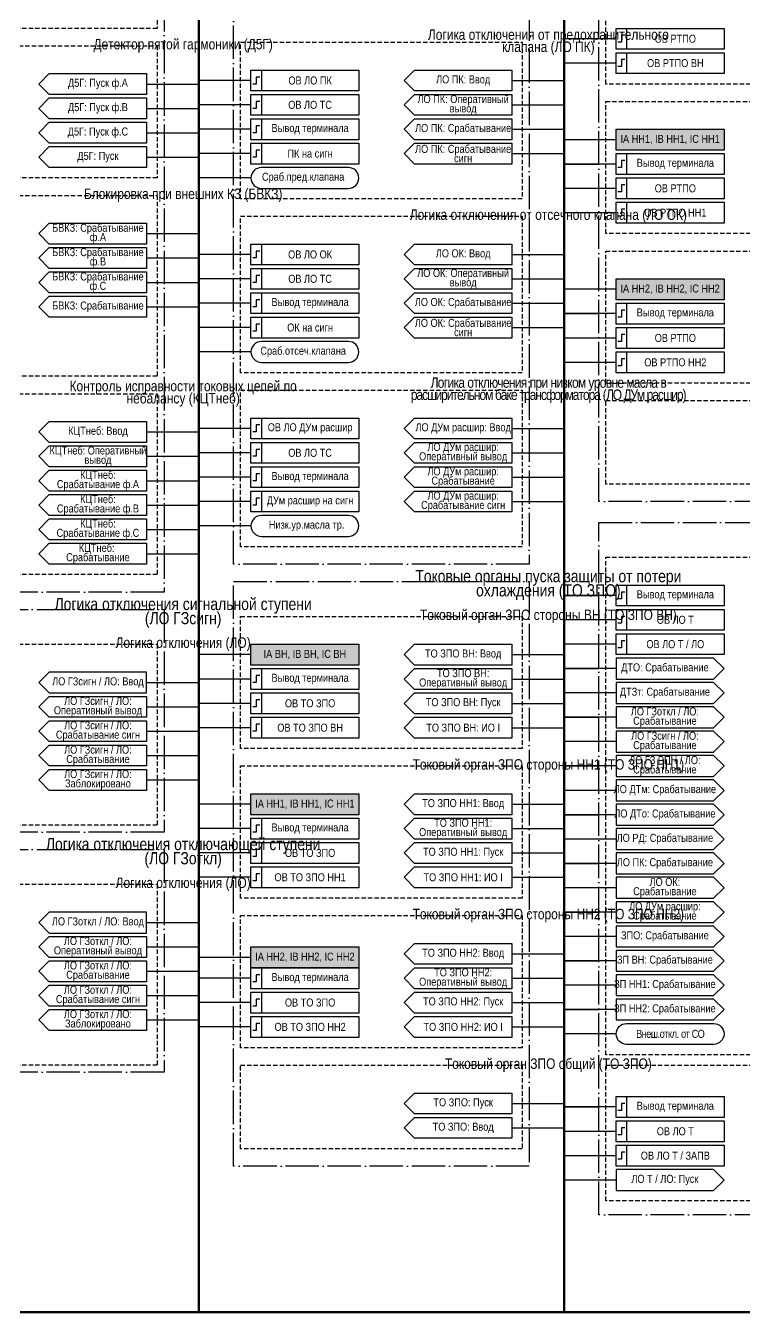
# Model space of a CAD drawing. Header units: millimetres. Extents: x 1657 to 5785, y -558 to 1129.
# Drawn here: x 3044.2 to 3250.8, y -94 to 275.7 of the extents above; entities that cross this region are included whole.
import ezdxf

# ---------------------------------------------------------------- set-up
doc = ezdxf.new("R2010")
doc.units = ezdxf.units.MM
doc.linetypes.add('ACAD_ISO04W100', pattern=[30, 24, -3, 0, -3])
doc.linetypes.add('штриховая2', pattern=[0.375, 0.25, -0.125])
doc.layers.add('TEXT', color=7, linetype='Continuous', lineweight=25)
doc.layers.add('Основная', color=7, linetype='Continuous')
doc.styles.add('2.5_Gost_RD', font='ARIALN.TTF', dxfattribs={"height": 2.5})
doc.styles.add('3.5_Gost_RD', font='ARIALN.TTF', dxfattribs={"height": 3.5})

msp = doc.modelspace()

# ---------------------------------------------------------------- hatches: boundary and pattern name
at = {"ltscale": 100, "true_color": 0xf7941d}
h = msp.add_hatch(color=30, dxfattribs=at)
h.dxf.hatch_style = 1
h.paths.add_polyline_path([(3214, 246), (3245, 246), (3245, 240), (3214, 240)])
h = msp.add_hatch(color=30, dxfattribs=at)
h.dxf.hatch_style = 1
h.paths.add_polyline_path([(3214, 203), (3245, 203), (3245, 197), (3214, 197)])
at = {"ltscale": 100, "true_color": 0xf7931d}
h = msp.add_hatch(color=30, dxfattribs=at)
h.dxf.hatch_style = 1
h.paths.add_polyline_path([(3109, 98), (3140, 98), (3140, 92), (3109, 92)])
h = msp.add_hatch(color=30, dxfattribs=at)
h.dxf.hatch_style = 1
h.paths.add_polyline_path([(3109, 55), (3140, 55), (3140, 49), (3109, 49)])
h = msp.add_hatch(color=30, dxfattribs=at)
h.dxf.hatch_style = 1
h.paths.add_polyline_path([(3109, 11), (3140, 11), (3140, 5), (3109, 5)])

# ---------------------------------------------------------------- linework, layer by layer
at = {"lineweight": 100, "ltscale": 100}
for p, q in [((3094, 562), (3094, -94)), ((3199, 562), (3199, -94)), ((2989, -94), (3514, -94))]:
    msp.add_line(p, q, dxfattribs=at)
at = {"ltscale": 100}
for p, q in [((3214, 272), (3199, 272)), ((3214, 265), (3199, 265)), ((3079, 259), (3094, 259)), ((3109, 260), (3094, 260)), ((3184, 260), (3199, 260)), ((3079, 252), (3094, 252)), ((3109, 253), (3094, 253)), ((3184, 253), (3199, 253)), ((3079, 245), (3094, 245)), ((3109, 246), (3094, 246)), ((3184, 246), (3199, 246)), ((3214, 243), (3199, 243)), ((3079, 238), (3094, 238)), ((3109, 239), (3094, 239)), ((3184, 239), (3199, 239)), ((3214, 236), (3199, 236)), ((3199, 236), (3209, 236)), ((3109, 232), (3094, 232)), ((3214, 229), (3199, 229)), ((3214, 222), (3199, 222)), ((3079, 216), (3094, 216)), ((3079, 209), (3094, 209)), ((3109, 210), (3094, 210)), ((3184, 210), (3199, 210)), ((3079, 202), (3094, 202)), ((3109, 203), (3094, 203)), ((3184, 203), (3199, 203)), ((3214, 200), (3199, 200)), ((3109, 196), (3094, 196)), ((3184, 196), (3199, 196)), ((3079, 195), (3094, 195)), ((3214, 193), (3199, 193)), ((3199, 193), (3209, 193)), ((3109, 189), (3094, 189)), ((3184, 189), (3199, 189)), ((3214, 186), (3199, 186)), ((3109, 182), (3094, 182)), ((3214, 179), (3199, 179)), ((3079, 159), (3094, 159)), ((3109, 160), (3094, 160)), ((3184, 160), (3199, 160)), ((3079, 152), (3094, 152)), ((3109, 153), (3094, 153)), ((3184, 153), (3199, 153)), ((3079, 145), (3094, 145)), ((3109, 146), (3094, 146)), ((3184, 146), (3199, 146)), ((3079, 138), (3094, 138)), ((3109, 139), (3094, 139)), ((3184, 139), (3199, 139)), ((3079, 131), (3094, 131)), ((3109, 132), (3094, 132)), ((3079, 124), (3094, 124)), ((3214, 112), (3199, 112)), ((3199, 112), (3209, 112)), ((3214, 105), (3199, 105)), ((3214, 98), (3199, 98)), ((3109, 95), (3094, 95)), ((3184, 95), (3199, 95)), ((3214, 91), (3199, 91)), ((3199, 91), (3209, 91)), ((3079, 87), (3094, 87)), ((3109, 88), (3094, 88)), ((3184, 88), (3199, 88)), ((3156, 84), (3153, 81)), ((3156, 84), (3184, 84)), ((3214, 84), (3199, 84)), ((3079, 80), (3094, 80)), ((3109, 81), (3094, 81)), ((3153, 81), (3156, 78)), ((3184, 81), (3199, 81)), ((3109, 74), (3094, 74)), ((3156, 77), (3153, 74)), ((3153, 74), (3156, 71)), ((3156, 77), (3184, 77)), ((3184, 74), (3199, 74)), ((3214, 77), (3199, 77)), ((3199, 77), (3209, 77)), ((3079, 73), (3094, 73)), ((3214, 70), (3199, 70)), ((3079, 66), (3094, 66)), ((3214, 63), (3199, 63)), ((3199, 63), (3209, 63)), ((3079, 59), (3094, 59)), ((3214, 56), (3199, 56)), ((3109, 52), (3094, 52)), ((3184, 52), (3199, 52)), ((3214, 49), (3199, 49)), ((3199, 49), (3209, 49)), ((3109, 45), (3094, 45)), ((3184, 45), (3199, 45)), ((3156, 41), (3153, 38)), ((3156, 41), (3184, 41)), ((3214, 42), (3199, 42)), ((3109, 38), (3094, 38)), ((3153, 38), (3156, 35)), ((3184, 38), (3199, 38)), ((3156, 34), (3153, 31)), ((3156, 34), (3184, 34)), ((3214, 35), (3199, 35)), ((3199, 35), (3209, 35)), ((3109, 31), (3094, 31)), ((3153, 31), (3156, 28)), ((3184, 31), (3199, 31)), ((3214, 28), (3199, 28)), ((3214, 21), (3199, 21)), ((3199, 21), (3209, 21)), ((3079, 18), (3094, 18)), ((3214, 14), (3199, 14)), ((3079, 11), (3094, 11)), ((3109, 8), (3094, 8)), ((3184, 9), (3199, 9)), ((3079, 4), (3094, 4)), ((3214, 7), (3199, 7)), ((3199, 7), (3209, 7)), ((3109, 2), (3094, 2)), ((3184, 2), (3199, 2)), ((3214, 0), (3199, 0)), ((3079, -3), (3094, -3)), ((3156, -2), (3153, -5)), ((3156, -2), (3184, -2)), ((3109, -5), (3094, -5)), ((3153, -5), (3156, -8)), ((3184, -5), (3199, -5)), ((3214, -7), (3199, -7)), ((3199, -7), (3209, -7)), ((3079, -10), (3094, -10)), ((3156, -9), (3153, -12)), ((3156, -9), (3184, -9)), ((3109, -12), (3094, -12)), ((3153, -12), (3156, -15)), ((3184, -12), (3199, -12)), ((3214, -14), (3199, -14)), ((3156, -31), (3153, -34)), ((3156, -31), (3184, -31)), ((3153, -34), (3156, -37)), ((3184, -34), (3199, -34)), ((3214, -35), (3199, -35)), ((3199, -35), (3209, -35)), ((3156, -38), (3153, -41)), ((3156, -38), (3184, -38)), ((3184, -38), (3184, -44)), ((3153, -41), (3156, -44)), ((3184, -44), (3156, -44)), ((3184, -41), (3199, -41)), ((3214, -42), (3199, -42)), ((3214, -49), (3199, -49)), ((3214, -56), (3199, -56))]:
    msp.add_line(p, q, dxfattribs=at)
at = {"color": 251, "linetype": 'ACAD_ISO04W100', "lineweight": 30, "ltscale": 0.4, "true_color": 0x58595b}
for points in [[(2999, 562), (3084, 562), (3084, 113), (2999, 113)], [(3209, 307), (3294, 307), (3294, 139), (3209, 139)], [(3104, 281), (3189, 281), (3189, 121), (3104, 121)], [(3209, 133), (3294, 133), (3294, -66), (3209, -66)], [(3104, 116), (3189, 116), (3189, -52), (3104, -52)], [(2999, 108), (3084, 108), (3084, 44), (2999, 44)], [(2999, 39), (3084, 39), (3084, -25), (2999, -25)]]:
    msp.add_lwpolyline(points, close=True, dxfattribs=at)
at = {"linetype": 'штриховая2', "ltscale": 5}
for points in [[(3001, 313), (3082, 313), (3082, 275), (3001, 275)], [(3211, 297), (3292, 297), (3292, 259), (3211, 259)], [(3001, 270), (3082, 270), (3082, 232), (3001, 232)], [(3106, 271), (3187, 271), (3187, 226), (3106, 226)], [(3211, 254), (3292, 254), (3292, 216), (3211, 216)], [(3001, 227), (3082, 227), (3082, 175), (3001, 175)], [(3106, 221), (3187, 221), (3187, 176), (3106, 176)], [(3211, 211), (3292, 211), (3292, 173), (3211, 173)], [(3106, 171), (3187, 171), (3187, 126), (3106, 126)], [(3001, 170), (3082, 170), (3082, 118), (3001, 118)], [(3211, 168), (3292, 168), (3292, 144), (3211, 144)], [(3211, 123), (3292, 123), (3292, -20), (3211, -20)], [(3106, 106), (3187, 106), (3187, 68), (3106, 68)], [(3001, 98), (3082, 98), (3082, 46), (3001, 46)], [(3106, 63), (3187, 63), (3187, 25), (3106, 25)], [(3001, 29), (3082, 29), (3082, -23), (3001, -23)], [(3106, 20), (3187, 20), (3187, -18), (3106, -18)], [(3106, -23), (3187, -23), (3187, -47), (3106, -47)], [(3211, -23), (3292, -23), (3292, -62), (3211, -62)]]:
    msp.add_lwpolyline(points, close=True, dxfattribs=at)
at = {"ltscale": 100}
for points in [[(3214, 275), (3217, 275), (3217, 269), (3214, 269)], [(3214, 275), (3245, 275), (3245, 269), (3214, 269)], [(3214, 268), (3217, 268), (3217, 262), (3214, 262)], [(3214, 268), (3245, 268), (3245, 262), (3214, 262)], [(3109, 263), (3112, 263), (3112, 257), (3109, 257)], [(3109, 263), (3140, 263), (3140, 257), (3109, 257)], [(3109, 256), (3112, 256), (3112, 250), (3109, 250)], [(3109, 256), (3140, 256), (3140, 250), (3109, 250)], [(3109, 249), (3112, 249), (3112, 243), (3109, 243)], [(3109, 249), (3140, 249), (3140, 243), (3109, 243)], [(3214, 246), (3245, 246), (3245, 240), (3214, 240)], [(3109, 242), (3112, 242), (3112, 236), (3109, 236)], [(3109, 242), (3140, 242), (3140, 236), (3109, 236)], [(3214, 239), (3217, 239), (3217, 233), (3214, 233)], [(3214, 239), (3245, 239), (3245, 233), (3214, 233)], [(3214, 232), (3217, 232), (3217, 226), (3214, 226)], [(3214, 232), (3245, 232), (3245, 226), (3214, 226)], [(3214, 225), (3217, 225), (3217, 219), (3214, 219)], [(3214, 225), (3245, 225), (3245, 219), (3214, 219)], [(3109, 213), (3112, 213), (3112, 207), (3109, 207)], [(3109, 213), (3140, 213), (3140, 207), (3109, 207)], [(3109, 206), (3112, 206), (3112, 200), (3109, 200)], [(3109, 206), (3140, 206), (3140, 200), (3109, 200)], [(3214, 203), (3245, 203), (3245, 197), (3214, 197)], [(3109, 199), (3112, 199), (3112, 193), (3109, 193)], [(3109, 199), (3140, 199), (3140, 193), (3109, 193)], [(3214, 196), (3217, 196), (3217, 190), (3214, 190)], [(3214, 196), (3245, 196), (3245, 190), (3214, 190)], [(3109, 192), (3112, 192), (3112, 186), (3109, 186)], [(3109, 192), (3140, 192), (3140, 186), (3109, 186)], [(3214, 189), (3217, 189), (3217, 183), (3214, 183)], [(3214, 189), (3245, 189), (3245, 183), (3214, 183)], [(3214, 182), (3217, 182), (3217, 176), (3214, 176)], [(3214, 182), (3245, 182), (3245, 176), (3214, 176)], [(3109, 163), (3112, 163), (3112, 157), (3109, 157)], [(3109, 163), (3140, 163), (3140, 157), (3109, 157)], [(3109, 156), (3112, 156), (3112, 150), (3109, 150)], [(3109, 156), (3140, 156), (3140, 150), (3109, 150)], [(3109, 149), (3112, 149), (3112, 143), (3109, 143)], [(3109, 149), (3140, 149), (3140, 143), (3109, 143)], [(3109, 142), (3112, 142), (3112, 136), (3109, 136)], [(3109, 142), (3140, 142), (3140, 136), (3109, 136)], [(3214, 115), (3217, 115), (3217, 109), (3214, 109)], [(3214, 115), (3245, 115), (3245, 109), (3214, 109)], [(3214, 108), (3217, 108), (3217, 102), (3214, 102)], [(3214, 108), (3245, 108), (3245, 102), (3214, 102)], [(3214, 101), (3217, 101), (3217, 95), (3214, 95)], [(3214, 101), (3245, 101), (3245, 95), (3214, 95)], [(3109, 98), (3140, 98), (3140, 92), (3109, 92)], [(3051, 90), (3048, 87), (3051, 84), (3079, 84), (3079, 90)], [(3109, 91), (3112, 91), (3112, 85), (3109, 85)], [(3109, 91), (3140, 91), (3140, 85), (3109, 85)], [(3051, 83), (3079, 83), (3079, 77), (3051, 77), (3048, 80)], [(3109, 84), (3112, 84), (3112, 78), (3109, 78)], [(3109, 84), (3140, 84), (3140, 78), (3109, 78)], [(3109, 77), (3112, 77), (3112, 71), (3109, 71)], [(3109, 77), (3140, 77), (3140, 71), (3109, 71)], [(3109, 55), (3140, 55), (3140, 49), (3109, 49)], [(3109, 48), (3112, 48), (3112, 42), (3109, 42)], [(3109, 48), (3140, 48), (3140, 42), (3109, 42)], [(3109, 41), (3112, 41), (3112, 35), (3109, 35)], [(3109, 41), (3140, 41), (3140, 35), (3109, 35)], [(3109, 34), (3112, 34), (3112, 28), (3109, 28)], [(3109, 34), (3140, 34), (3140, 28), (3109, 28)], [(3051, 21), (3048, 18), (3051, 15), (3079, 15), (3079, 21)], [(3051, 14), (3079, 14), (3079, 8), (3051, 8), (3048, 11)], [(3109, 11), (3140, 11), (3140, 5), (3109, 5)], [(3109, 5), (3112, 5), (3112, -1), (3109, -1)], [(3109, 5), (3140, 5), (3140, -1), (3109, -1)], [(3109, -2), (3112, -2), (3112, -8), (3109, -8)], [(3109, -2), (3140, -2), (3140, -8), (3109, -8)], [(3109, -9), (3112, -9), (3112, -15), (3109, -15)], [(3109, -9), (3140, -9), (3140, -15), (3109, -15)], [(3214, -32), (3217, -32), (3217, -38), (3214, -38)], [(3214, -32), (3245, -32), (3245, -38), (3214, -38)], [(3214, -39), (3217, -39), (3217, -45), (3214, -45)], [(3214, -39), (3245, -39), (3245, -45), (3214, -45)], [(3214, -46), (3217, -46), (3217, -52), (3214, -52)], [(3214, -46), (3245, -46), (3245, -52), (3214, -52)]]:
    msp.add_lwpolyline(points, close=True, dxfattribs=at)
at = {"lineweight": 30, "ltscale": 100}
for points in [[(3216.5, 273), (3215.5, 273), (3215.5, 271), (3214.5, 271)], [(3216.5, 266), (3215.5, 266), (3215.5, 264), (3214.5, 264)], [(3111.5, 261), (3110.5, 261), (3110.5, 259), (3109.5, 259)], [(3111.5, 254), (3110.5, 254), (3110.5, 252), (3109.5, 252)], [(3111.5, 247), (3110.5, 247), (3110.5, 245), (3109.5, 245)], [(3111.5, 240), (3110.5, 240), (3110.5, 238), (3109.5, 238)], [(3216.5, 237), (3215.5, 237), (3215.5, 235), (3214.5, 235)], [(3216.5, 230), (3215.5, 230), (3215.5, 228), (3214.5, 228)], [(3216.5, 223), (3215.5, 223), (3215.5, 221), (3214.5, 221)], [(3111.5, 211), (3110.5, 211), (3110.5, 209), (3109.5, 209)], [(3111.5, 204), (3110.5, 204), (3110.5, 202), (3109.5, 202)], [(3111.5, 197), (3110.5, 197), (3110.5, 195), (3109.5, 195)], [(3216.5, 194), (3215.5, 194), (3215.5, 192), (3214.5, 192)], [(3111.5, 190), (3110.5, 190), (3110.5, 188), (3109.5, 188)], [(3216.5, 187), (3215.5, 187), (3215.5, 185), (3214.5, 185)], [(3216.5, 180), (3215.5, 180), (3215.5, 178), (3214.5, 178)], [(3111.5, 161), (3110.5, 161), (3110.5, 159), (3109.5, 159)], [(3111.5, 154), (3110.5, 154), (3110.5, 152), (3109.5, 152)], [(3111.5, 147), (3110.5, 147), (3110.5, 145), (3109.5, 145)], [(3111.5, 140), (3110.5, 140), (3110.5, 138), (3109.5, 138)], [(3216.5, 113), (3215.5, 113), (3215.5, 111), (3214.5, 111)], [(3216.5, 106), (3215.5, 106), (3215.5, 104), (3214.5, 104)], [(3216.5, 99), (3215.5, 99), (3215.5, 97), (3214.5, 97)], [(3111.5, 89), (3110.5, 89), (3110.5, 87), (3109.5, 87)], [(3111.5, 82), (3110.5, 82), (3110.5, 80), (3109.5, 80)], [(3111.5, 75), (3110.5, 75), (3110.5, 73), (3109.5, 73)], [(3111.5, 46), (3110.5, 46), (3110.5, 44), (3109.5, 44)], [(3111.5, 39), (3110.5, 39), (3110.5, 37), (3109.5, 37)], [(3111.5, 32), (3110.5, 32), (3110.5, 30), (3109.5, 30)], [(3111.5, 3), (3110.5, 3), (3110.5, 1), (3109.5, 1)], [(3111.5, -4), (3110.5, -4), (3110.5, -6), (3109.5, -6)], [(3111.5, -11), (3110.5, -11), (3110.5, -13), (3109.5, -13)], [(3216.5, -34), (3215.5, -34), (3215.5, -36), (3214.5, -36)], [(3216.5, -41), (3215.5, -41), (3215.5, -43), (3214.5, -43)], [(3216.5, -48), (3215.5, -48), (3215.5, -50), (3214.5, -50)]]:
    msp.add_lwpolyline(points, dxfattribs=at)
at = {"ltscale": 100}
for points in [[(3153, 260), (3156, 263), (3184, 263), (3184, 257), (3156, 257), (3153, 260)], [(3153, 253), (3156, 256), (3184, 256), (3184, 250), (3156, 250), (3153, 253)], [(3153, 246), (3156, 249), (3184, 249), (3184, 243), (3156, 243), (3153, 246)], [(3153, 239), (3156, 242), (3184, 242), (3184, 236), (3156, 236), (3153, 239)], [(3153, 210), (3156, 213), (3184, 213), (3184, 207), (3156, 207), (3153, 210)], [(3153, 203), (3156, 206), (3184, 206), (3184, 200), (3156, 200), (3153, 203)], [(3153, 196), (3156, 199), (3184, 199), (3184, 193), (3156, 193), (3153, 196)], [(3153, 189), (3156, 192), (3184, 192), (3184, 186), (3156, 186), (3153, 189)], [(3153, 160), (3156, 163), (3184, 163), (3184, 157), (3156, 157), (3153, 160)], [(3153, 153), (3156, 156), (3184, 156), (3184, 150), (3156, 150), (3153, 153)], [(3153, 146), (3156, 149), (3184, 149), (3184, 143), (3156, 143), (3153, 146)], [(3153, 139), (3156, 142), (3184, 142), (3184, 136), (3156, 136), (3153, 139)], [(3153, 95), (3156, 98), (3184, 98), (3184, 92), (3156, 92), (3153, 95)], [(3245, 91), (3242, 94), (3214, 94), (3214, 88), (3242, 88), (3245, 91)], [(3153, 88), (3156, 91), (3184, 91), (3184, 85), (3156, 85), (3153, 88)], [(3245, 84), (3242, 87), (3214, 87), (3214, 81), (3242, 81), (3245, 84)], [(3153, 81), (3156, 84), (3184, 84), (3184, 78), (3156, 78), (3153, 81)], [(3245, 77), (3242, 80), (3214, 80), (3214, 74), (3242, 74), (3245, 77)], [(3048, 73), (3051, 76), (3079, 76), (3079, 70), (3051, 70), (3048, 73)], [(3153, 74), (3156, 77), (3184, 77), (3184, 71), (3156, 71), (3153, 74)], [(3245, 70), (3242, 73), (3214, 73), (3214, 67), (3242, 67), (3245, 70)], [(3048, 66), (3051, 69), (3079, 69), (3079, 63), (3051, 63), (3048, 66)], [(3245, 63), (3242, 66), (3214, 66), (3214, 60), (3242, 60), (3245, 63)], [(3048, 59), (3051, 62), (3079, 62), (3079, 56), (3051, 56), (3048, 59)], [(3245, 56), (3242, 59), (3214, 59), (3214, 53), (3242, 53), (3245, 56)], [(3153, 52), (3156, 55), (3184, 55), (3184, 49), (3156, 49), (3153, 52)], [(3245, 49), (3242, 52), (3214, 52), (3214, 46), (3242, 46), (3245, 49)], [(3153, 45), (3156, 48), (3184, 48), (3184, 42), (3156, 42), (3153, 45)], [(3245, 42), (3242, 45), (3214, 45), (3214, 39), (3242, 39), (3245, 42)], [(3153, 38), (3156, 41), (3184, 41), (3184, 35), (3156, 35), (3153, 38)], [(3245, 35), (3242, 38), (3214, 38), (3214, 32), (3242, 32), (3245, 35)], [(3153, 31), (3156, 34), (3184, 34), (3184, 28), (3156, 28), (3153, 31)], [(3245, 28), (3242, 31), (3214, 31), (3214, 25), (3242, 25), (3245, 28)], [(3245, 21), (3242, 24), (3214, 24), (3214, 18), (3242, 18), (3245, 21)], [(3245, 14), (3242, 17), (3214, 17), (3214, 11), (3242, 11), (3245, 14)], [(3153, 9), (3156, 12), (3184, 12), (3184, 6), (3156, 6), (3153, 9)], [(3245, 7), (3242, 10), (3214, 10), (3214, 4), (3242, 4), (3245, 7)], [(3048, 4), (3051, 7), (3079, 7), (3079, 1), (3051, 1), (3048, 4)], [(3153, 2), (3156, 5), (3184, 5), (3184, -1), (3156, -1), (3153, 2)], [(3048, -3), (3051, 0), (3079, 0), (3079, -6), (3051, -6), (3048, -3)], [(3245, 0), (3242, 3), (3214, 3), (3214, -3), (3242, -3), (3245, 0)], [(3153, -5), (3156, -2), (3184, -2), (3184, -8), (3156, -8), (3153, -5)], [(3048, -10), (3051, -7), (3079, -7), (3079, -13), (3051, -13), (3048, -10)], [(3245, -7), (3242, -4), (3214, -4), (3214, -10), (3242, -10), (3245, -7)], [(3153, -12), (3156, -9), (3184, -9), (3184, -15), (3156, -15), (3153, -12)], [(3153, -34), (3156, -31), (3184, -31), (3184, -37), (3156, -37), (3153, -34)], [(3245, -56), (3242, -53), (3214, -53), (3214, -59), (3242, -59), (3245, -56)]]:
    msp.add_lwpolyline(points, dxfattribs=at)
for points in [[(3112, 229), (3137, 229, 1), (3137, 235), (3112, 235, 1)], [(3112, 179), (3137, 179, 1), (3137, 185), (3112, 185, 1)], [(3112, 129), (3137, 129, 1), (3137, 135), (3112, 135, 1)], [(3217, -17, -1), (3217, -11), (3242, -11, -1), (3242, -17)]]:
    msp.add_lwpolyline(points, format="xyb", close=True, dxfattribs=at)
at = {"layer": 'Основная', "ltscale": 100}
for points in [[(3079, 262), (3079, 256), (3051, 256), (3048, 259), (3051, 262)], [(3079, 255), (3079, 249), (3051, 249), (3048, 252), (3051, 255)], [(3079, 248), (3079, 242), (3051, 242), (3048, 245), (3051, 248)], [(3079, 241), (3079, 235), (3051, 235), (3048, 238), (3051, 241)], [(3079, 219), (3079, 213), (3051, 213), (3048, 216), (3051, 219)], [(3079, 212), (3079, 206), (3051, 206), (3048, 209), (3051, 212)], [(3079, 205), (3079, 199), (3051, 199), (3048, 202), (3051, 205)], [(3079, 198), (3079, 192), (3051, 192), (3048, 195), (3051, 198)], [(3079, 162), (3079, 156), (3051, 156), (3048, 159), (3051, 162)], [(3079, 155), (3079, 149), (3051, 149), (3048, 152), (3051, 155)], [(3079, 148), (3079, 142), (3051, 142), (3048, 145), (3051, 148)], [(3079, 141), (3079, 135), (3051, 135), (3048, 138), (3051, 141)], [(3079, 134), (3079, 128), (3051, 128), (3048, 131), (3051, 134)], [(3079, 127), (3079, 121), (3051, 121), (3048, 124), (3051, 127)]]:
    msp.add_lwpolyline(points, close=True, dxfattribs=at)

# ---------------------------------------------------------------- texts
at = {"color": 30, "ltscale": 100, "true_color": 0xf7931d, "attachment_point": 5, "style": '3.5_Gost_RD'}
for s, insert, char_height, width in [('\\pxsm0.7;Логика отключения от предохранительного клапана (ЛО ПК)', (3194.5, 271), 3, 81), ('\\pxsm0.7;Детектор пятой гармоники (Д5Г)', (3089.5, 270), 3, 81), ('\\pxsm0.7;Блокировка при внешних КЗ (БВКЗ)', (3089.5, 227), 3, 81), ('\\pxsm0.7;Логика отключения от отсечного клапана (ЛО ОК)', (3194.5, 221), 3, 81), ('\\pxsm0.7;Контроль исправности токовых цепей по небалансу (КЦТнеб)', (3089.5, 170), 3, 81), ('\\pxsm0.7;{\\T0.9;Логика отключения при низком уровне масла в \\T0.8;расширительном баке трансформатора (ЛО ДУм расшир)}', (3194.5, 171), 3, 81), ('\\pxsm0.7;Токовые органы пуска защиты от потери охлаждения (ТО ЗПО)', (3194.5, 115), 3.5, 85), ('\\pxsm0.7;Логика отключения сигнальной ступени \\P(ЛО ГЗсигн) ', (3089.5, 107), 3.5, 85), ('\\pxsm0.7;Токовый орган ЗПО стороны ВН (ТО ЗПО ВН)', (3194.5, 106), 3, 81), ('\\pxsm0.7;Логика отключения (ЛО)', (3089.5, 98), 3, 81), ('\\pxsm0.7;Токовый орган ЗПО стороны НН1 (ТО ЗПО НН1)', (3194.5, 63), 3, 81), ('\\pxsm0.7;Логика отключения отключающей ступени \\P(ЛО ГЗоткл) ', (3089.5, 38), 3.5, 85), ('\\pxsm0.7;Логика отключения (ЛО)', (3089.5, 29), 3, 81), ('\\pxsm0.7;Токовый орган ЗПО стороны НН2 (ТО ЗПО НН2)', (3194.5, 20), 3, 81), ('\\pxsm0.7;Токовый орган ЗПО общий (ТО ЗПО)', (3194.5, -23), 3, 81)]:
    msp.add_mtext(s, dxfattribs=dict(at, insert=insert, char_height=char_height, width=width))
at = {"color": 0, "ltscale": 100, "char_height": 2.3, "attachment_point": 5, "style": '2.5_Gost_RD'}
for s, insert, width in [('\\pxsm0.7;{\\C256;ОВ ЛО ПК}', (3126, 260), 28), ('\\pxsm0.7;{\\C256;ОВ ЛО ТС}', (3126, 253), 28), ('\\pxsm0.7;{\\C256;Вывод терминала}', (3126, 246), 28), ('\\pxsm0.7;{\\C256;IA НН1, IB НН1, IC НН1}', (3229.5, 243), 31), ('\\pxsm0.7;{\\C256;ПК на сигн}', (3126, 239), 28), ('\\pxsm0.7;{\\C256;Вывод терминала}', (3231, 236), 28), ('\\pxsm0.7;{\\C256;ОВ ЛО ОК}', (3126, 210), 28), ('\\pxsm0.7;{\\C256;ОВ ЛО ТС}', (3126, 203), 28), ('\\pxsm0.7;{\\C256;IA НН2, IB НН2, IC НН2}', (3229.5, 200), 31), ('\\pxsm0.7;{\\C256;Вывод терминала}', (3126, 196), 28), ('\\pxsm0.7;{\\C256;Вывод терминала}', (3231, 193), 28), ('\\pxsm0.7;{\\C256;ОК на сигн}', (3126, 189), 28), ('\\pxsm0.7;{\\C256;ОВ ЛО ДУм расшир}', (3126, 160), 28), ('\\pxsm0.7;{\\C256;ОВ ЛО ТС}', (3126, 153), 28), ('\\pxsm0.7;{\\C256;Вывод терминала}', (3126, 146), 28), ('\\pxsm0.7;{\\C256;ДУм расшир на сигн}', (3126, 139), 28), ('\\pxsm0.7;{\\C256;Вывод терминала}', (3231, 112), 28), ('\\pxsm0.7;{\\C256;IA ВН, IB ВН, IC ВН}', (3124.5, 95), 31), ('\\pxsm0.7;{\\C256;Вывод терминала}', (3126, 88), 28), ('\\pxsm0.7;{\\C256;IA НН1, IB НН1, IC НН1}', (3124.5, 52), 31), ('\\pxsm0.7;{\\C256;Вывод терминала}', (3126, 45), 28), ('\\pxsm0.7;{\\C256;IA НН2, IB НН2, IC НН2}', (3124.5, 8), 31), ('\\pxsm0.7;{\\C256;Вывод терминала}', (3126, 2), 28), ('\\pxsm0.7;{\\C256;Вывод терминала}', (3231, -35), 28)]:
    msp.add_mtext(s, dxfattribs=dict(at, insert=insert, width=width))
at = {"ltscale": 100, "char_height": 2.3, "attachment_point": 5, "style": '2.5_Gost_RD'}
for s, insert, width in [('\\pxsm0.7;ЛО ПК: Ввод', (3170, 260), 28), ('\\pxsm0.7;ЛО ПК: Оперативный вывод', (3170, 253), 28), ('\\pxsm0.7;ЛО ПК: Срабатывание', (3170, 246), 28), ('\\pxsm0.7;ЛО ПК: Срабатывание сигн', (3170, 239), 28), ('\\A1;\\pxsm0.7;Сраб.пред.клапана', (3124, 232), 31), ('\\pxsm0.7;ЛО ОК: Ввод', (3170, 210), 28), ('\\pxsm0.7;ЛО ОК: Оперативный вывод', (3170, 203), 28), ('\\pxsm0.7;ЛО ОК: Срабатывание', (3170, 196), 28), ('\\pxsm0.7;ЛО ОК: Срабатывание сигн', (3170, 189), 28), ('\\A1;\\pxsm0.7;Сраб.отсеч.клапана', (3124, 182), 31), ('\\pxsm0.7;ЛО ДУм расшир: Ввод', (3170, 160), 28), ('\\pxsm0.7;ЛО ДУм расшир: Оперативный вывод', (3170, 153), 26.8826), ('\\pxsm0.7;ЛО ДУм расшир: Срабатывание', (3170, 146), 28), ('\\pxsm0.7;ЛО ДУм расшир: Срабатывание сигн', (3170, 139), 28), ('\\A1;\\pxsm0.7;Низк.ур.масла тр.', (3125, 132), 29.7748), ('\\pxsm0.7;ТО ЗПО ВН: Ввод', (3170, 95), 28), ('\\pxsm0.7;ТО ЗПО ВН: Оперативный вывод', (3170, 88), 28), ('\\pxsm0.7;ТО ЗПО ВН: Пуск', (3170, 81), 28), ('\\pxsm0.7;ТО ЗПО ВН: ИО I', (3170, 74), 28), ('\\pxsm0.7;ТО ЗПО НН1: Ввод', (3170, 52), 28), ('\\pxsm0.7;ТО ЗПО НН1: Оперативный вывод', (3170, 45), 28), ('\\pxsm0.7;ТО ЗПО НН1: Пуск', (3170, 38), 28), ('\\pxsm0.7;ЛО ПК: Срабатывание', (3228, 35), 26.3769), ('\\pxsm0.7;ТО ЗПО НН1: ИО I', (3170, 31), 28), ('\\pxsm0.7;ЛО ОК: Срабатывание', (3228, 28), 25.3624), ('\\pxsm0.7;ЛО ДУм расшир: Срабатывание', (3228, 21), 33.1892), ('\\pxsm0.7;ЗПО: Срабатывание', (3228, 14), 28), ('\\pxsm0.7;ТО ЗПО НН2: Ввод', (3170, 9), 28), ('\\pxsm0.7;ТО ЗПО НН2: Оперативный вывод', (3170, 2), 28), ('\\pxsm0.7;ТО ЗПО НН2: Пуск', (3170, -5), 28), ('\\pxsm0.7;ТО ЗПО НН2: ИО I', (3170, -12), 28), ('\\pxsm0.7;{\\T0.9;Внеш.откл. от СО}', (3229.5, -14), 31), ('\\pxsm0.7;ТО ЗПО: Пуск', (3170, -34), 28), ('\\pxsm0.7;ТО ЗПО: Ввод', (3170, -41), 28)]:
    msp.add_mtext(s, dxfattribs=dict(at, insert=insert, width=width))
at = {"layer": 'TEXT', "color": 0, "ltscale": 100, "char_height": 2.3, "attachment_point": 5, "style": '2.5_Gost_RD'}
for s, insert, width in [('\\pxsm0.7;{\\C256;ОВ РТПО}', (3231, 272), 28), ('\\pxsm0.7;{\\C256;ОВ РТПО}', (3231, 229), 28), ('\\pxsm0.7;{\\C256;ОВ РТПО}', (3231, 186), 28), ('\\pxsm0.7;{\\C256;ОВ ЛО Т}', (3231, 105), 28), ('\\pxsm0.7;{\\C256;ОВ ЛО Т / ЛО}', (3231, 98), 28), ('\\pxsm0.7;{\\C256;ОВ ТО ЗПО}', (3126, 81), 28), ('\\pxsm0.7;{\\C256;ЛО ДТм: Срабатывание}', (3228, 56), 28), ('\\pxsm0.7;{\\C256;ЛО ДТо: Срабатывание}', (3228, 49), 28), ('\\pxsm0.7;{\\C256;ЛО РД: Срабатывание}', (3228, 42), 26.7044), ('\\pxsm0.7;{\\C256;ОВ ТО ЗПО}', (3126, 38), 28), ('\\pxsm0.7;{\\C256;ОВ ТО ЗПО}', (3126, -5), 28)]:
    msp.add_mtext(s, dxfattribs=dict(at, insert=insert, width=width))
at = {"layer": 'TEXT', "ltscale": 100, "char_height": 2.3, "attachment_point": 5, "style": '2.5_Gost_RD'}
for s, insert, width in [('\\pxsm0.7;ЛО ГЗсигн / ЛО: Ввод', (3065, 87), 28), ('\\pxsm0.7;ЛО ГЗсигн / ЛО: Оперативный вывод', (3065, 80), 30.6414), ('\\pxsm0.7;ЛО ГЗоткл / ЛО: Срабатывание', (3228, 77), 28), ('\\pxsm0.7;ЛО ГЗсигн / ЛО: Срабатывание сигн', (3065, 73), 26.9928), ('\\pxsm0.7;ЛО ГЗсигн / ЛО: Срабатывание', (3228, 70), 28), ('\\pxsm0.7;ЛО ГЗсигн / ЛО: Срабатывание', (3065, 66), 24.5754), ('\\pxsm0.7;ЛО ГЗ РПН / ЛО: Срабатывание', (3228, 63), 28), ('\\pxsm0.7;ЛО ГЗсигн / ЛО: Заблокировано', (3065, 59), 35.0506), ('\\pxsm0.7;ЛО ГЗоткл / ЛО: Ввод', (3065, 18), 28), ('\\pxsm0.7;ЛО ГЗоткл / ЛО:\\PОперативный вывод', (3065, 11), 30.44), ('\\pxsm0.7;ЗП ВН: Срабатывание', (3228, 7), 28), ('\\pxsm0.7;ЛО ГЗоткл / ЛО: Срабатывание', (3065, 4), 28), ('\\pxsm0.7;ЗП НН1: Срабатывание', (3228, 0), 28), ('\\pxsm0.7;ЛО ГЗоткл / ЛО: Срабатывание сигн', (3065, -3), 28), ('\\pxsm0.7;ЛО ГЗоткл / ЛО:\\PЗаблокировано', (3065, -10), 28), ('\\pxsm0.7;ЗП НН2: Срабатывание', (3228, -7), 28), ('\\pxsm0.7;ОВ ЛО Т', (3231, -42), 28), ('\\pxsm0.7;ЛО Т / ЛО: Пуск', (3228, -56), 28)]:
    msp.add_mtext(s, dxfattribs=dict(at, insert=insert, width=width))
at = {"layer": 'Основная', "color": 0, "ltscale": 100, "char_height": 2.3, "attachment_point": 5, "style": '2.5_Gost_RD'}
for s, insert, width in [('\\pxsm0.7;{\\C256;ОВ РТПО ВН}', (3231, 265), 28), ('\\pxsm0.7;{\\C256;ОВ РТПО НН1}', (3231, 222), 28), ('\\pxsm0.7;{\\C256;БВКЗ: Срабатывание ф.А}', (3065, 216), 28), ('\\pxsm0.7;{\\C256;БВКЗ: Срабатывание ф.В}', (3065, 209), 28), ('\\pxsm0.7;{\\C256;БВКЗ: Срабатывание ф.С}', (3065, 202), 28), ('\\pxsm0.7;{\\C256;БВКЗ: Срабатывание}', (3065, 195), 28), ('\\pxsm0.7;{\\C256;ОВ РТПО НН2}', (3231, 179), 28), ('\\pxsm0.7;{\\C256;КЦТнеб: Оперативный вывод}', (3065, 152), 28), ('\\pxsm0.7;{\\C256;КЦТнеб: Срабатывание ф.А}', (3065, 145), 26.5083), ('\\pxsm0.7;{\\C256;КЦТнеб: Срабатывание ф.В}', (3065, 138), 25.2956), ('\\pxsm0.7;{\\C256;КЦТнеб: Срабатывание ф.С}', (3065, 131), 25.7463), ('\\pxsm0.7;{\\C256;КЦТнеб:  Срабатывание}', (3065, 124), 28), ('\\pxsm0.7;{\\C256;ДТО: Срабатывание}', (3228, 91), 28), ('\\pxsm0.7;{\\C256;ДТЗт: Срабатывание}', (3228, 84), 28), ('\\pxsm0.7;{\\C256;ОВ ТО ЗПО ВН}', (3126, 74), 28), ('\\pxsm0.7;{\\C256;ОВ ТО ЗПО НН1}', (3126, 31), 28), ('\\pxsm0.7;{\\C256;ОВ ТО ЗПО НН2}', (3126, -12), 28), ('\\pxsm0.7;{\\C256;ОВ ЛО Т / ЗАПВ}', (3231, -49), 28)]:
    msp.add_mtext(s, dxfattribs=dict(at, insert=insert, width=width))
at = {"layer": 'Основная', "color": 3, "ltscale": 100, "char_height": 2.3, "width": 28, "attachment_point": 5, "style": '2.5_Gost_RD'}
for s, insert in [('\\pxsm0.7;{\\C256;Д5Г: Пуск ф.А}', (3065, 259)), ('\\pxsm0.7;{\\C256;Д5Г: Пуск ф.В}', (3065, 252)), ('\\pxsm0.7;{\\C256;Д5Г: Пуск ф.С}', (3065, 245)), ('\\pxsm0.7;{\\C256;Д5Г: Пуск}', (3065, 238))]:
    msp.add_mtext(s, dxfattribs=dict(at, insert=insert))
at = {"layer": 'Основная', "ltscale": 100, "insert": (3065, 159), "char_height": 2.3, "width": 28, "attachment_point": 5, "style": '2.5_Gost_RD'}
msp.add_mtext('КЦТнеб: Ввод', dxfattribs=at)

doc.saveas('drawing.dxf')
